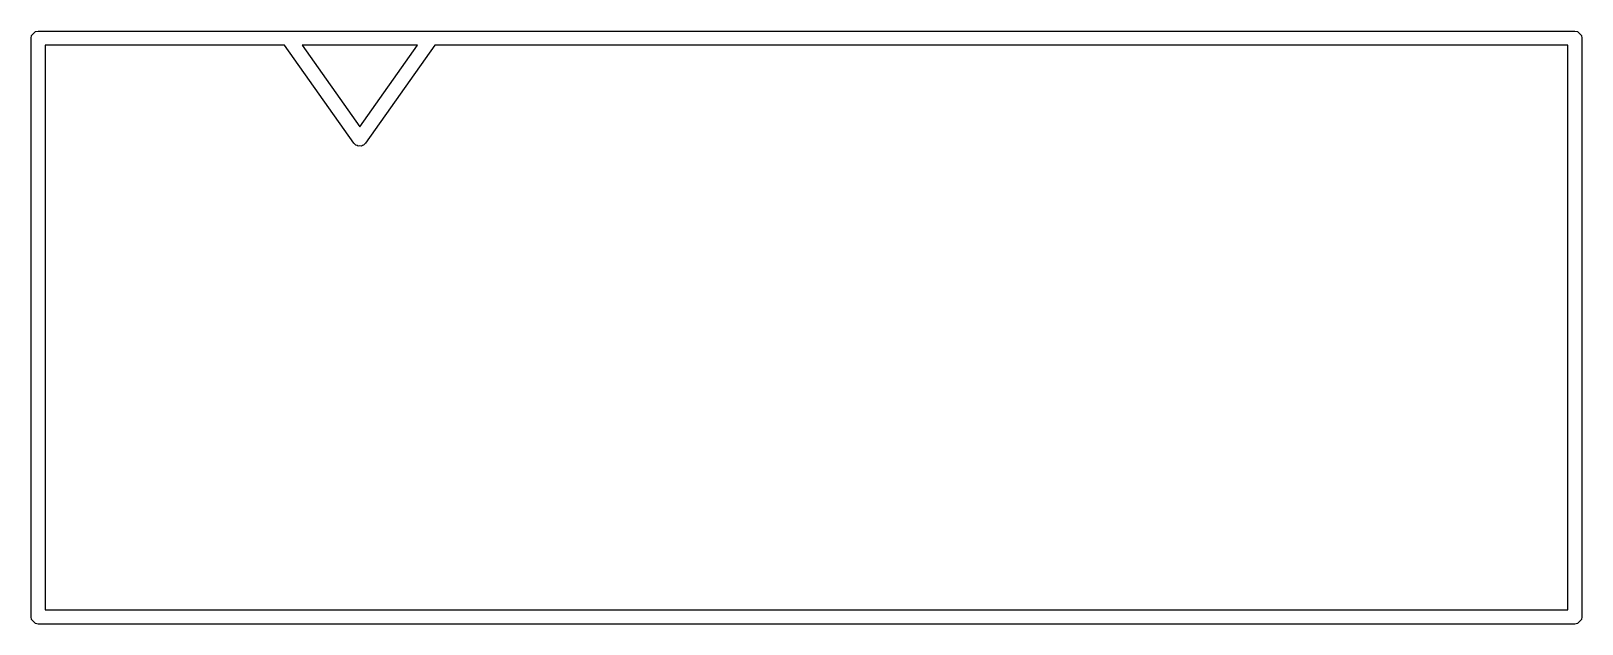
# Model space of a CAD drawing. Header units: inches. Extents: x -2.17 to 1.75, y 0.02 to 2.82.
# Drawn here: x 0.251 to 0.6782, y 0.4866 to 0.65 of the extents above; entities that cross this region are included whole.
import ezdxf

# ---------------------------------------------------------------- set-up
doc = ezdxf.new("R2010")
doc.units = ezdxf.units.IN
doc.header["$MEASUREMENT"] = 0
doc.layers.add('BLACK', color=250, linetype='CONTINUOUS')

msp = doc.modelspace()

# ---------------------------------------------------------------- linework, layer by layer
at = {"layer": 'BLACK', "linetype": 'CONTINUOUS'}
for p, q in [((0.25117, 0.64875), (0.25224, 0.64981)), ((0.25224, 0.64981), (0.25299, 0.64996)), ((0.25299, 0.64996), (0.67622, 0.64996)), ((0.67622, 0.64996), (0.67697, 0.64981)), ((0.67697, 0.64981), (0.67804, 0.64875)), ((0.25102, 0.64799), (0.25117, 0.64875)), ((0.25102, 0.48854), (0.25102, 0.64799)), ((0.32087, 0.64602), (0.25496, 0.64602)), ((0.25496, 0.64602), (0.25496, 0.49051)), ((0.33997, 0.61902), (0.32087, 0.64602)), ((0.32569, 0.64602), (0.34157, 0.62356)), ((0.35746, 0.64602), (0.32569, 0.64602)), ((0.34157, 0.62356), (0.35746, 0.64602)), ((0.36228, 0.64602), (0.34318, 0.61902)), ((0.67425, 0.64602), (0.36228, 0.64602)), ((0.67425, 0.49051), (0.67425, 0.64602)), ((0.67804, 0.64875), (0.67819, 0.64799)), ((0.67819, 0.64799), (0.67819, 0.48854)), ((0.34052, 0.61849), (0.33997, 0.61902)), ((0.34086, 0.61843), (0.34052, 0.61849)), ((0.34114, 0.61823), (0.34086, 0.61843)), ((0.34157, 0.61831), (0.34114, 0.61823)), ((0.34201, 0.61823), (0.34157, 0.61831)), ((0.34229, 0.61843), (0.34201, 0.61823)), ((0.34262, 0.61849), (0.34229, 0.61843)), ((0.34318, 0.61902), (0.34262, 0.61849)), ((0.25117, 0.48779), (0.25102, 0.48854)), ((0.25224, 0.48672), (0.25117, 0.48779)), ((0.25496, 0.49051), (0.67425, 0.49051)), ((0.67804, 0.48779), (0.67697, 0.48672)), ((0.67819, 0.48854), (0.67804, 0.48779)), ((0.25299, 0.48657), (0.25224, 0.48672)), ((0.67622, 0.48657), (0.25299, 0.48657)), ((0.67697, 0.48672), (0.67622, 0.48657))]:
    msp.add_line(p, q, dxfattribs=at)

doc.saveas('drawing.dxf')
